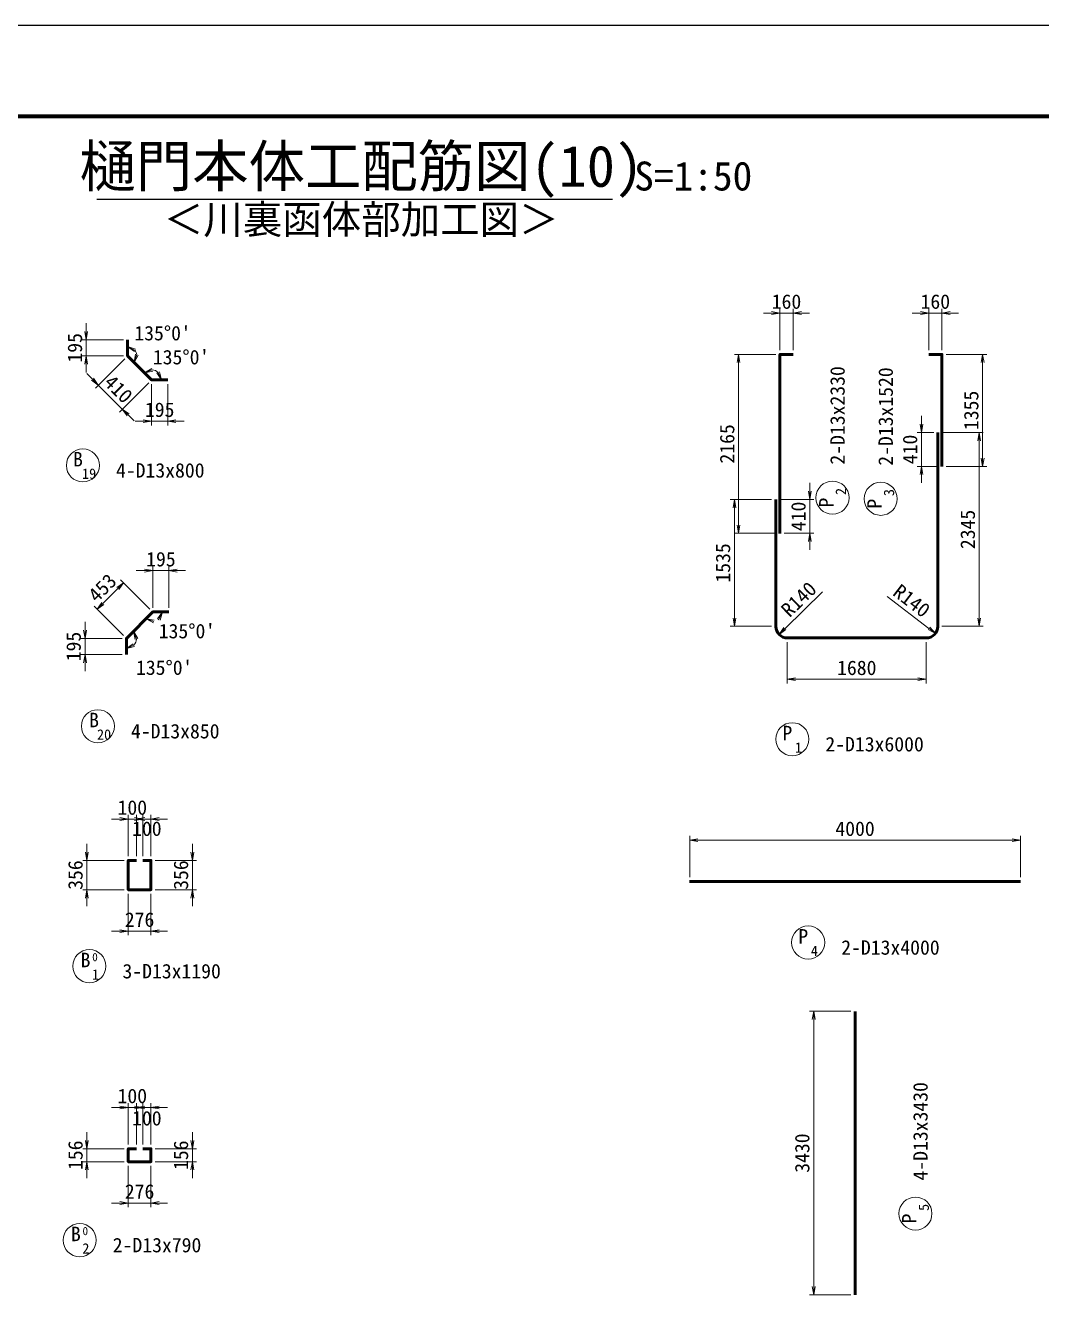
# Model space of a CAD drawing. Header units: millimetres. Extents: x 169470 to 758170, y -17820 to 11880.
# Drawn here: x 564885 to 577171, y -3590 to 11880 of the extents above; entities that cross this region are included whole.
import ezdxf
from ezdxf.enums import TextEntityAlignment as Align

# ---------------------------------------------------------------- set-up
doc = ezdxf.new("R2010")
doc.units = ezdxf.units.MM
doc.header["$LTSCALE"] = 50
doc.header["$PDSIZE"] = 300
doc.layers.get('Defpoints').update_dxf_attribs({"color": 151})
for name, color, linetype, lineweight in [('D-STR-DIM', 7, 'Continuous', 13), ('D-STR-STR1', 2, 'Continuous', 50), ('D-STR-TXT', 7, 'Continuous', 13), ('D-TTL', 2, 'Continuous', 140), ('D-TTL-LINE', 7, 'Continuous', 25), ('D-TTL-TXT', 7, 'Continuous', 25)]:
    doc.layers.add(name, color=color, linetype=linetype, lineweight=lineweight)
doc.styles.add('MS ゴシック', font='MS Gothic.ttf')
doc.styles.add('YOKO_GOTHIC', font='MS Gothic.ttf')
doc.dimstyles.new('S50', dxfattribs={"dimscale": 50, "dimtxt": 3.5, "dimasz": 2, "dimexe": 1, "dimexo": 1, "dimgap": 1, "dimtad": 1, "dimdec": 0, "dimzin": 1, "dimdsep": 46, "dimtxsty": 'YOKO_GOTHIC', "dimblk": 'OPEN', "dimcen": 0, "dimclrd": 256, "dimclre": 256, "dimclrt": 256, "dimaunit": 1, "dimadec": 3, "dimazin": 0, "dimtfac": 1, "dimtdec": 0, "dimtix": 1, "dimtmove": 2, "dimatfit": 3, "dimldrblk": 'OPEN', "dimfxl": 1, "dimlwd": -1, "dimlwe": -1, "dimarcsym": 2})

# ---------------------------------------------------------------- blocks, each defined once
blk = doc.blocks.new('_Open')
at = {"color": 0, "linetype": 'ByBlock', "lineweight": -2}
for p, q in [((-1, 0.17), (0, 0)), ((-1, -0.17), (0, 0)), ((0, 0), (-1, 0))]:
    blk.add_line(p, q, dxfattribs=at)
blk = doc.blocks.new('*D4698')
at = {"layer": 'D-STR-DIM', "ltscale": 1500, "transparency": 16777216}
for p, q in [((565619, 8179), (565619, 8279)), ((566069, 8079), (565569, 8079)), ((565619, 7884), (565619, 8079)), ((566069, 7884), (565569, 7884)), ((565619, 7784), (565619, 7684))]:
    blk.add_line(p, q, dxfattribs=at)
at = {"layer": 'Defpoints', "color": 0, "ltscale": 1500, "transparency": 16777216}
for p in [(565619, 8079), (566119, 8079), (566119, 7884)]:
    blk.add_point(p, dxfattribs=at)
at = {"layer": 'D-STR-DIM', "ltscale": 1500, "transparency": 16777216, "xscale": 100, "yscale": 100, "zscale": 100}
for p, rotation in [((565619, 8079), 270), ((565619, 7884), 90)]:
    blk.add_blockref('_Open', p, dxfattribs=dict(at, rotation=rotation))
at = {"layer": 'D-STR-DIM', "ltscale": 1500, "transparency": 16777216, "insert": (565482, 7982), "char_height": 175, "attachment_point": 5, "rotation": 90, "style": 'YOKO_GOTHIC'}
blk.add_mtext('195', dxfattribs=at)
blk = doc.blocks.new('*D4699')
at = {"layer": 'D-STR-DIM', "ltscale": 1500, "transparency": 16777216}
for p, q in [((566409, 7544), (566409, 7044)), ((566604, 7544), (566604, 7044)), ((566309, 7094), (566209, 7094)), ((566409, 7094), (566604, 7094)), ((566704, 7094), (566804, 7094))]:
    blk.add_line(p, q, dxfattribs=at)
at = {"layer": 'Defpoints', "color": 0, "ltscale": 1500, "transparency": 16777216}
for p in [(566409, 7594), (566604, 7594), (566604, 7094)]:
    blk.add_point(p, dxfattribs=at)
at = {"layer": 'D-STR-DIM', "ltscale": 1500, "transparency": 16777216, "xscale": 100, "yscale": 100, "zscale": 100}
blk.add_blockref('_Open', (566409, 7094), dxfattribs=at)
at = {"layer": 'D-STR-DIM', "ltscale": 1500, "transparency": 16777216, "xscale": 100, "yscale": 100, "zscale": 100, "rotation": 180}
blk.add_blockref('_Open', (566604, 7094), dxfattribs=at)
at = {"layer": 'D-STR-DIM', "ltscale": 1500, "transparency": 16777216, "insert": (566507, 7232), "char_height": 175, "attachment_point": 5, "style": 'YOKO_GOTHIC'}
blk.add_mtext('195', dxfattribs=at)
blk = doc.blocks.new('*D4700')
at = {"layer": 'D-STR-DIM', "ltscale": 1500, "transparency": 16777216}
for p, q in [((566084, 7849), (565730, 7495)), ((565695, 7601), (565624, 7672)), ((565765, 7531), (566055, 7241)), ((566374, 7559), (566020, 7205)), ((566126, 7170), (566197, 7099))]:
    blk.add_line(p, q, dxfattribs=at)
at = {"layer": 'Defpoints', "color": 0, "ltscale": 1500, "transparency": 16777216}
for p in [(566119, 7884), (566409, 7594), (566055, 7241)]:
    blk.add_point(p, dxfattribs=at)
at = {"layer": 'D-STR-DIM', "ltscale": 1500, "transparency": 16777216, "xscale": 100, "yscale": 100, "zscale": 100}
for p, rotation in [((565765, 7531), 315), ((566055, 7241), 135)]:
    blk.add_blockref('_Open', p, dxfattribs=dict(at, rotation=rotation))
at = {"layer": 'D-STR-DIM', "ltscale": 1500, "transparency": 16777216, "insert": (566008, 7483), "char_height": 175, "attachment_point": 5, "rotation": 315, "style": 'YOKO_GOTHIC'}
blk.add_mtext('410', dxfattribs=at)
blk = doc.blocks.new('*D4701')
at = {"layer": 'D-STR-DIM', "ltscale": 1500, "transparency": 16777216}
blk.add_arc((566119, 7884), 112, 7.8539, 37.1461, dxfattribs=at)
at = {"layer": 'Defpoints', "color": 0, "ltscale": 1500, "transparency": 16777216}
for p in [(566119, 8079), (566119, 7884), (566119, 7884), (566231, 7884), (566409, 7594)]:
    blk.add_point(p, dxfattribs=at)
at = {"layer": 'D-STR-DIM', "ltscale": 1500, "transparency": 16777216, "xscale": 100, "yscale": 100, "zscale": 100}
for p, rotation in [((566119, 7996), 153.5730262721582), ((566198, 7805), 251.4269737278401)]:
    blk.add_blockref('_Open', p, dxfattribs=dict(at, rotation=rotation))
at = {"layer": 'D-STR-DIM', "ltscale": 1500, "transparency": 16777216, "insert": (566542, 8158), "char_height": 175, "attachment_point": 5, "style": 'YOKO_GOTHIC'}
blk.add_mtext("135°0'", dxfattribs=at)
blk = doc.blocks.new('*D4702')
at = {"layer": 'D-STR-DIM', "ltscale": 1500, "transparency": 16777216}
blk.add_arc((566409, 7594), 122, 48.39, 86.61, dxfattribs=at)
at = {"layer": 'Defpoints', "color": 0, "ltscale": 1500, "transparency": 16777216}
for p in [(566119, 7884), (566409, 7716), (566409, 7594), (566409, 7594), (566604, 7594)]:
    blk.add_point(p, dxfattribs=at)
at = {"layer": 'D-STR-DIM', "ltscale": 1500, "transparency": 16777216, "xscale": 100, "yscale": 100, "zscale": 100}
for p, rotation in [((566323, 7680), 200.8050111848534), ((566531, 7594), 294.1949888151512)]:
    blk.add_blockref('_Open', p, dxfattribs=dict(at, rotation=rotation))
at = {"layer": 'D-STR-DIM', "ltscale": 1500, "transparency": 16777216, "insert": (566766, 7868), "char_height": 175, "attachment_point": 5, "style": 'YOKO_GOTHIC'}
blk.add_mtext("135°0'", dxfattribs=at)
blk = doc.blocks.new('*D4703')
at = {"layer": 'D-STR-DIM', "ltscale": 1500, "transparency": 16777216}
for p, q in [((566324, 5287), (566224, 5287)), ((566424, 4837), (566424, 5337)), ((566619, 5287), (566424, 5287)), ((566619, 4837), (566619, 5337)), ((566719, 5287), (566819, 5287))]:
    blk.add_line(p, q, dxfattribs=at)
at = {"layer": 'Defpoints', "color": 0, "ltscale": 1500, "transparency": 16777216}
for p in [(566424, 5287), (566424, 4787), (566619, 4787)]:
    blk.add_point(p, dxfattribs=at)
at = {"layer": 'D-STR-DIM', "ltscale": 1500, "transparency": 16777216, "xscale": 100, "yscale": 100, "zscale": 100}
blk.add_blockref('_Open', (566424, 5287), dxfattribs=at)
at = {"layer": 'D-STR-DIM', "ltscale": 1500, "transparency": 16777216, "xscale": 100, "yscale": 100, "zscale": 100, "rotation": 180}
blk.add_blockref('_Open', (566619, 5287), dxfattribs=at)
at = {"layer": 'D-STR-DIM', "ltscale": 1500, "transparency": 16777216, "insert": (566522, 5424), "char_height": 175, "attachment_point": 5, "style": 'YOKO_GOTHIC'}
blk.add_mtext('195', dxfattribs=at)
blk = doc.blocks.new('*D4704')
at = {"layer": 'D-STR-DIM', "ltscale": 1500, "transparency": 16777216}
for p, q in [((565604, 4567), (565604, 4667)), ((566054, 4467), (565554, 4467)), ((565604, 4467), (565604, 4272)), ((566054, 4272), (565554, 4272)), ((565604, 4172), (565604, 4072))]:
    blk.add_line(p, q, dxfattribs=at)
at = {"layer": 'Defpoints', "color": 0, "ltscale": 1500, "transparency": 16777216}
for p in [(566104, 4467), (565604, 4272), (566104, 4272)]:
    blk.add_point(p, dxfattribs=at)
at = {"layer": 'D-STR-DIM', "ltscale": 1500, "transparency": 16777216, "xscale": 100, "yscale": 100, "zscale": 100}
for p, rotation in [((565604, 4467), 270), ((565604, 4272), 90)]:
    blk.add_blockref('_Open', p, dxfattribs=dict(at, rotation=rotation))
at = {"layer": 'D-STR-DIM', "ltscale": 1500, "transparency": 16777216, "insert": (565467, 4369), "char_height": 175, "attachment_point": 5, "rotation": 90, "style": 'YOKO_GOTHIC'}
blk.add_mtext('195', dxfattribs=at)
blk = doc.blocks.new('*D4705')
at = {"layer": 'D-STR-DIM', "ltscale": 1500, "transparency": 16777216}
for p, q in [((566389, 4822), (566035, 5176)), ((565821, 4891), (566000, 5070)), ((566069, 4502), (565715, 4856))]:
    blk.add_line(p, q, dxfattribs=at)
at = {"layer": 'Defpoints', "color": 0, "ltscale": 1500, "transparency": 16777216}
for p in [(566070, 5140), (566424, 4787), (566104, 4467)]:
    blk.add_point(p, dxfattribs=at)
at = {"layer": 'D-STR-DIM', "ltscale": 1500, "transparency": 16777216, "xscale": 100, "yscale": 100, "zscale": 100}
for p, rotation in [((566070, 5140), 45), ((565750, 4820), 225)]:
    blk.add_blockref('_Open', p, dxfattribs=dict(at, rotation=rotation))
at = {"layer": 'D-STR-DIM', "ltscale": 1500, "transparency": 16777216, "insert": (565813, 5078), "char_height": 175, "attachment_point": 5, "rotation": 45, "style": 'YOKO_GOTHIC'}
blk.add_mtext('453', dxfattribs=at)
blk = doc.blocks.new('*D4706')
at = {"layer": 'D-STR-DIM', "ltscale": 1500, "transparency": 16777216}
blk.add_arc((566104, 4467), 122, 318.4243, 356.5757, dxfattribs=at)
at = {"layer": 'Defpoints', "color": 0, "ltscale": 1500, "transparency": 16777216}
for p in [(566424, 4787), (566104, 4467), (566104, 4467), (566226, 4467), (566104, 4272)]:
    blk.add_point(p, dxfattribs=at)
at = {"layer": 'D-STR-DIM', "ltscale": 1500, "transparency": 16777216, "xscale": 100, "yscale": 100, "zscale": 100}
for p, rotation in [((566190, 4553), 110.7878536922305), ((566104, 4345), 204.2121463077666)]:
    blk.add_blockref('_Open', p, dxfattribs=dict(at, rotation=rotation))
at = {"layer": 'D-STR-DIM', "ltscale": 1500, "transparency": 16777216, "insert": (566562, 4112), "char_height": 175, "attachment_point": 5, "style": 'YOKO_GOTHIC'}
blk.add_mtext("135°0'", dxfattribs=at)
blk = doc.blocks.new('*D4707')
at = {"layer": 'D-STR-DIM', "ltscale": 1500, "transparency": 16777216}
for start, end in [(275.8559, 276.4424), (304.8168, 309.1441)]:
    blk.add_arc((566424, 4787), 116, start, end, dxfattribs=at)
at = {"layer": 'Defpoints', "color": 0, "ltscale": 1500, "transparency": 16777216}
for p in [(566424, 4787), (566424, 4787), (566424, 4670), (566619, 4787), (566104, 4467)]:
    blk.add_point(p, dxfattribs=at)
at = {"layer": 'D-STR-DIM', "ltscale": 1500, "transparency": 16777216, "xscale": 100, "yscale": 100, "zscale": 100}
for p, rotation in [((566342, 4704), 160.4279482686116), ((566540, 4787), 64.57205173139486)]:
    blk.add_blockref('_Open', p, dxfattribs=dict(at, rotation=rotation))
at = {"layer": 'D-STR-DIM', "ltscale": 1500, "transparency": 16777216, "insert": (566837, 4554), "char_height": 175, "attachment_point": 5, "style": 'YOKO_GOTHIC'}
blk.add_mtext("135°0'", dxfattribs=at)
blk = doc.blocks.new('*D4708')
at = {"layer": 'D-STR-DIM', "ltscale": 1500, "transparency": 16777216}
for p, q in [((566902, 1882), (566902, 1982)), ((566452, 1782), (566952, 1782)), ((566902, 1782), (566902, 1426)), ((566452, 1426), (566952, 1426)), ((566902, 1326), (566902, 1226))]:
    blk.add_line(p, q, dxfattribs=at)
at = {"layer": 'Defpoints', "color": 0, "ltscale": 1500, "transparency": 16777216}
for p in [(566402, 1782), (566402, 1426), (566902, 1426)]:
    blk.add_point(p, dxfattribs=at)
at = {"layer": 'D-STR-DIM', "ltscale": 1500, "transparency": 16777216, "xscale": 100, "yscale": 100, "zscale": 100}
for p, rotation in [((566902, 1782), 270), ((566902, 1426), 90)]:
    blk.add_blockref('_Open', p, dxfattribs=dict(at, rotation=rotation))
at = {"layer": 'D-STR-DIM', "ltscale": 1500, "transparency": 16777216, "insert": (566765, 1604), "char_height": 175, "attachment_point": 5, "rotation": 90, "style": 'YOKO_GOTHIC'}
blk.add_mtext('356', dxfattribs=at)
blk = doc.blocks.new('*D4709')
at = {"layer": 'D-STR-DIM', "ltscale": 1500, "transparency": 16777216}
for p, q in [((566126, 1376), (566126, 876)), ((566402, 1376), (566402, 876)), ((566026, 926), (565926, 926)), ((566126, 926), (566402, 926)), ((566502, 926), (566602, 926))]:
    blk.add_line(p, q, dxfattribs=at)
at = {"layer": 'Defpoints', "color": 0, "ltscale": 1500, "transparency": 16777216}
for p in [(566126, 1426), (566402, 1426), (566402, 926)]:
    blk.add_point(p, dxfattribs=at)
at = {"layer": 'D-STR-DIM', "ltscale": 1500, "transparency": 16777216, "xscale": 100, "yscale": 100, "zscale": 100}
blk.add_blockref('_Open', (566126, 926), dxfattribs=at)
at = {"layer": 'D-STR-DIM', "ltscale": 1500, "transparency": 16777216, "xscale": 100, "yscale": 100, "zscale": 100, "rotation": 180}
blk.add_blockref('_Open', (566402, 926), dxfattribs=at)
at = {"layer": 'D-STR-DIM', "ltscale": 1500, "transparency": 16777216, "insert": (566264, 1064), "char_height": 175, "attachment_point": 5, "style": 'YOKO_GOTHIC'}
blk.add_mtext('276', dxfattribs=at)
blk = doc.blocks.new('*D4710')
at = {"layer": 'D-STR-DIM', "ltscale": 1500, "transparency": 16777216}
for p, q in [((565626, 1882), (565626, 1982)), ((566076, 1782), (565576, 1782)), ((565626, 1426), (565626, 1782)), ((566076, 1426), (565576, 1426)), ((565626, 1326), (565626, 1226))]:
    blk.add_line(p, q, dxfattribs=at)
at = {"layer": 'Defpoints', "color": 0, "ltscale": 1500, "transparency": 16777216}
for p in [(565626, 1782), (566126, 1782), (566126, 1426)]:
    blk.add_point(p, dxfattribs=at)
at = {"layer": 'D-STR-DIM', "ltscale": 1500, "transparency": 16777216, "xscale": 100, "yscale": 100, "zscale": 100}
for p, rotation in [((565626, 1782), 270), ((565626, 1426), 90)]:
    blk.add_blockref('_Open', p, dxfattribs=dict(at, rotation=rotation))
at = {"layer": 'D-STR-DIM', "ltscale": 1500, "transparency": 16777216, "insert": (565489, 1604), "char_height": 175, "attachment_point": 5, "rotation": 90, "style": 'YOKO_GOTHIC'}
blk.add_mtext('356', dxfattribs=at)
blk = doc.blocks.new('*D4711')
at = {"layer": 'D-STR-DIM', "ltscale": 1500, "transparency": 16777216}
for p, q in [((566126, 1832), (566126, 2332)), ((566226, 1832), (566226, 2332)), ((566026, 2282), (565926, 2282)), ((566226, 2282), (566126, 2282)), ((566326, 2282), (566426, 2282))]:
    blk.add_line(p, q, dxfattribs=at)
at = {"layer": 'Defpoints', "color": 0, "ltscale": 1500, "transparency": 16777216}
for p in [(566126, 2282), (566126, 1782), (566226, 1782)]:
    blk.add_point(p, dxfattribs=at)
at = {"layer": 'D-STR-DIM', "ltscale": 1500, "transparency": 16777216, "xscale": 100, "yscale": 100, "zscale": 100}
blk.add_blockref('_Open', (566126, 2282), dxfattribs=at)
at = {"layer": 'D-STR-DIM', "ltscale": 1500, "transparency": 16777216, "xscale": 100, "yscale": 100, "zscale": 100, "rotation": 180}
blk.add_blockref('_Open', (566226, 2282), dxfattribs=at)
at = {"layer": 'D-STR-DIM', "ltscale": 1500, "transparency": 16777216, "insert": (566176, 2420), "char_height": 175, "attachment_point": 5, "style": 'YOKO_GOTHIC'}
blk.add_mtext('100', dxfattribs=at)
blk = doc.blocks.new('*D4712')
at = {"layer": 'D-STR-DIM', "ltscale": 1500, "transparency": 16777216}
for p, q in [((566302, 1832), (566302, 2332)), ((566402, 1832), (566402, 2332)), ((566202, 2282), (566102, 2282)), ((566302, 2282), (566402, 2282)), ((566502, 2282), (566602, 2282))]:
    blk.add_line(p, q, dxfattribs=at)
at = {"layer": 'Defpoints', "color": 0, "ltscale": 1500, "transparency": 16777216}
for p in [(566402, 2282), (566302, 1782), (566402, 1782)]:
    blk.add_point(p, dxfattribs=at)
at = {"layer": 'D-STR-DIM', "ltscale": 1500, "transparency": 16777216, "xscale": 100, "yscale": 100, "zscale": 100}
blk.add_blockref('_Open', (566302, 2282), dxfattribs=at)
at = {"layer": 'D-STR-DIM', "ltscale": 1500, "transparency": 16777216, "xscale": 100, "yscale": 100, "zscale": 100, "rotation": 180}
blk.add_blockref('_Open', (566402, 2282), dxfattribs=at)
at = {"layer": 'D-STR-DIM', "ltscale": 1500, "transparency": 16777216, "insert": (566352, 2164), "char_height": 175, "attachment_point": 5, "style": 'YOKO_GOTHIC'}
blk.add_mtext('100', dxfattribs=at)
blk = doc.blocks.new('*D4713')
at = {"layer": 'D-STR-DIM', "ltscale": 1500, "transparency": 16777216}
for p, q in [((566902, -1607), (566902, -1507)), ((566452, -1707), (566952, -1707)), ((566902, -1707), (566902, -1863)), ((566452, -1863), (566952, -1863)), ((566902, -1963), (566902, -2063))]:
    blk.add_line(p, q, dxfattribs=at)
at = {"layer": 'Defpoints', "color": 0, "ltscale": 1500, "transparency": 16777216}
for p in [(566402, -1707), (566402, -1863), (566902, -1863)]:
    blk.add_point(p, dxfattribs=at)
at = {"layer": 'D-STR-DIM', "ltscale": 1500, "transparency": 16777216, "xscale": 100, "yscale": 100, "zscale": 100}
for p, rotation in [((566902, -1707), 270), ((566902, -1863), 90)]:
    blk.add_blockref('_Open', p, dxfattribs=dict(at, rotation=rotation))
at = {"layer": 'D-STR-DIM', "ltscale": 1500, "transparency": 16777216, "insert": (566765, -1785), "char_height": 175, "attachment_point": 5, "rotation": 90, "style": 'YOKO_GOTHIC'}
blk.add_mtext('156', dxfattribs=at)
blk = doc.blocks.new('*D4714')
at = {"layer": 'D-STR-DIM', "ltscale": 1500, "transparency": 16777216}
for p, q in [((566126, -1913), (566126, -2413)), ((566402, -1913), (566402, -2413)), ((566026, -2363), (565926, -2363)), ((566126, -2363), (566402, -2363)), ((566502, -2363), (566602, -2363))]:
    blk.add_line(p, q, dxfattribs=at)
at = {"layer": 'Defpoints', "color": 0, "ltscale": 1500, "transparency": 16777216}
for p in [(566126, -1863), (566402, -1863), (566402, -2363)]:
    blk.add_point(p, dxfattribs=at)
at = {"layer": 'D-STR-DIM', "ltscale": 1500, "transparency": 16777216, "xscale": 100, "yscale": 100, "zscale": 100}
blk.add_blockref('_Open', (566126, -2363), dxfattribs=at)
at = {"layer": 'D-STR-DIM', "ltscale": 1500, "transparency": 16777216, "xscale": 100, "yscale": 100, "zscale": 100, "rotation": 180}
blk.add_blockref('_Open', (566402, -2363), dxfattribs=at)
at = {"layer": 'D-STR-DIM', "ltscale": 1500, "transparency": 16777216, "insert": (566264, -2225), "char_height": 175, "attachment_point": 5, "style": 'YOKO_GOTHIC'}
blk.add_mtext('276', dxfattribs=at)
blk = doc.blocks.new('*D4715')
at = {"layer": 'D-STR-DIM', "ltscale": 1500, "transparency": 16777216}
for p, q in [((565626, -1607), (565626, -1507)), ((566076, -1707), (565576, -1707)), ((565626, -1707), (565626, -1863)), ((566076, -1863), (565576, -1863)), ((565626, -1963), (565626, -2063))]:
    blk.add_line(p, q, dxfattribs=at)
at = {"layer": 'Defpoints', "color": 0, "ltscale": 1500, "transparency": 16777216}
for p in [(566126, -1707), (565626, -1863), (566126, -1863)]:
    blk.add_point(p, dxfattribs=at)
at = {"layer": 'D-STR-DIM', "ltscale": 1500, "transparency": 16777216, "xscale": 100, "yscale": 100, "zscale": 100}
for p, rotation in [((565626, -1707), 270), ((565626, -1863), 90)]:
    blk.add_blockref('_Open', p, dxfattribs=dict(at, rotation=rotation))
at = {"layer": 'D-STR-DIM', "ltscale": 1500, "transparency": 16777216, "insert": (565489, -1785), "char_height": 175, "attachment_point": 5, "rotation": 90, "style": 'YOKO_GOTHIC'}
blk.add_mtext('156', dxfattribs=at)
blk = doc.blocks.new('*D4716')
at = {"layer": 'D-STR-DIM', "ltscale": 1500, "transparency": 16777216}
for p, q in [((566026, -1207), (565926, -1207)), ((566126, -1657), (566126, -1157)), ((566226, -1207), (566126, -1207)), ((566226, -1657), (566226, -1157)), ((566326, -1207), (566426, -1207))]:
    blk.add_line(p, q, dxfattribs=at)
at = {"layer": 'Defpoints', "color": 0, "ltscale": 1500, "transparency": 16777216}
for p in [(566126, -1207), (566126, -1707), (566226, -1707)]:
    blk.add_point(p, dxfattribs=at)
at = {"layer": 'D-STR-DIM', "ltscale": 1500, "transparency": 16777216, "xscale": 100, "yscale": 100, "zscale": 100}
blk.add_blockref('_Open', (566126, -1207), dxfattribs=at)
at = {"layer": 'D-STR-DIM', "ltscale": 1500, "transparency": 16777216, "xscale": 100, "yscale": 100, "zscale": 100, "rotation": 180}
blk.add_blockref('_Open', (566226, -1207), dxfattribs=at)
at = {"layer": 'D-STR-DIM', "ltscale": 1500, "transparency": 16777216, "insert": (566176, -1069), "char_height": 175, "attachment_point": 5, "style": 'YOKO_GOTHIC'}
blk.add_mtext('100', dxfattribs=at)
blk = doc.blocks.new('*D4717')
at = {"layer": 'D-STR-DIM', "ltscale": 1500, "transparency": 16777216}
for p, q in [((566202, -1207), (566102, -1207)), ((566302, -1657), (566302, -1157)), ((566402, -1207), (566302, -1207)), ((566402, -1657), (566402, -1157)), ((566502, -1207), (566602, -1207))]:
    blk.add_line(p, q, dxfattribs=at)
at = {"layer": 'Defpoints', "color": 0, "ltscale": 1500, "transparency": 16777216}
for p in [(566302, -1207), (566302, -1707), (566402, -1707)]:
    blk.add_point(p, dxfattribs=at)
at = {"layer": 'D-STR-DIM', "ltscale": 1500, "transparency": 16777216, "xscale": 100, "yscale": 100, "zscale": 100}
blk.add_blockref('_Open', (566302, -1207), dxfattribs=at)
at = {"layer": 'D-STR-DIM', "ltscale": 1500, "transparency": 16777216, "xscale": 100, "yscale": 100, "zscale": 100, "rotation": 180}
blk.add_blockref('_Open', (566402, -1207), dxfattribs=at)
at = {"layer": 'D-STR-DIM', "ltscale": 1500, "transparency": 16777216, "insert": (566352, -1339), "char_height": 175, "attachment_point": 5, "style": 'YOKO_GOTHIC'}
blk.add_mtext('100', dxfattribs=at)
blk = doc.blocks.new('*D4680')
at = {"layer": 'D-STR-DIM', "ltscale": 1500, "transparency": 16777216}
for p, q in [((575968, 6958), (576468, 6958)), ((576418, 4713), (576418, 6858)), ((575968, 4613), (576468, 4613))]:
    blk.add_line(p, q, dxfattribs=at)
at = {"layer": 'Defpoints', "color": 0, "ltscale": 1500, "transparency": 16777216}
for p in [(575918, 6958), (576418, 6958), (575918, 4613)]:
    blk.add_point(p, dxfattribs=at)
at = {"layer": 'D-STR-DIM', "ltscale": 1500, "transparency": 16777216, "xscale": 100, "yscale": 100, "zscale": 100}
for p, rotation in [((576418, 6958), 90), ((576418, 4613), 270)]:
    blk.add_blockref('_Open', p, dxfattribs=dict(at, rotation=rotation))
at = {"layer": 'D-STR-DIM', "ltscale": 1500, "transparency": 16777216, "insert": (576281, 5785), "char_height": 175, "attachment_point": 5, "rotation": 90, "style": 'YOKO_GOTHIC'}
blk.add_mtext('2345', dxfattribs=at)
blk = doc.blocks.new('*D4681')
at = {"layer": 'D-STR-DIM', "ltscale": 1500, "transparency": 16777216}
for p, q in [((573908, 6148), (573408, 6148)), ((573458, 4713), (573458, 6048)), ((573908, 4613), (573408, 4613))]:
    blk.add_line(p, q, dxfattribs=at)
at = {"layer": 'Defpoints', "color": 0, "ltscale": 1500, "transparency": 16777216}
for p in [(573458, 6148), (573958, 6148), (573958, 4613)]:
    blk.add_point(p, dxfattribs=at)
at = {"layer": 'D-STR-DIM', "ltscale": 1500, "transparency": 16777216, "xscale": 100, "yscale": 100, "zscale": 100}
for p, rotation in [((573458, 6148), 90), ((573458, 4613), 270)]:
    blk.add_blockref('_Open', p, dxfattribs=dict(at, rotation=rotation))
at = {"layer": 'D-STR-DIM', "ltscale": 1500, "transparency": 16777216, "insert": (573321, 5380), "char_height": 175, "attachment_point": 5, "rotation": 90, "style": 'YOKO_GOTHIC'}
blk.add_mtext('1535', dxfattribs=at)
blk = doc.blocks.new('*D4682')
at = {"layer": 'D-STR-DIM', "ltscale": 1500, "transparency": 16777216}
for p, q in [((574098, 4423), (574098, 3923)), ((575778, 4423), (575778, 3923)), ((574198, 3973), (575678, 3973))]:
    blk.add_line(p, q, dxfattribs=at)
at = {"layer": 'Defpoints', "color": 0, "ltscale": 1500, "transparency": 16777216}
for p in [(574098, 4473), (575778, 4473), (575778, 3973)]:
    blk.add_point(p, dxfattribs=at)
at = {"layer": 'D-STR-DIM', "ltscale": 1500, "transparency": 16777216, "xscale": 100, "yscale": 100, "zscale": 100, "rotation": 180}
blk.add_blockref('_Open', (574098, 3973), dxfattribs=at)
at = {"layer": 'D-STR-DIM', "ltscale": 1500, "transparency": 16777216, "xscale": 100, "yscale": 100, "zscale": 100}
blk.add_blockref('_Open', (575778, 3973), dxfattribs=at)
at = {"layer": 'D-STR-DIM', "ltscale": 1500, "transparency": 16777216, "insert": (574938, 4110), "char_height": 175, "attachment_point": 5, "style": 'YOKO_GOTHIC'}
blk.add_mtext('1680', dxfattribs=at)
blk = doc.blocks.new('*D4266')
at = {"layer": 'D-STR-DIM', "transparency": 16777216}
blk.add_line((574524, 5029), (574070, 4585), dxfattribs=at)
at = {"layer": 'Defpoints', "color": 0, "transparency": 16777216}
for p in [(574199, 4711), (574098, 4613)]:
    blk.add_point(p, dxfattribs=at)
at = {"layer": 'D-STR-DIM', "transparency": 16777216, "xscale": 100, "yscale": 100, "zscale": 100, "rotation": 224.3376750278846}
blk.add_blockref('_Open', (573998, 4515), dxfattribs=at)
at = {"layer": 'D-STR-DIM', "transparency": 16777216, "insert": (574237, 4940), "char_height": 175, "attachment_point": 5, "rotation": 44.3377, "style": 'YOKO_GOTHIC'}
blk.add_mtext('R140', dxfattribs=at)
blk = doc.blocks.new('*D4267')
at = {"layer": 'D-STR-DIM', "transparency": 16777216}
blk.add_line((575306, 4975), (575810, 4588), dxfattribs=at)
at = {"layer": 'Defpoints', "color": 0, "transparency": 16777216}
for p in [(575667, 4698), (575778, 4613)]:
    blk.add_point(p, dxfattribs=at)
at = {"layer": 'D-STR-DIM', "transparency": 16777216, "xscale": 100, "yscale": 100, "zscale": 100, "rotation": 322.5324428804217}
blk.add_blockref('_Open', (575890, 4528), dxfattribs=at)
at = {"layer": 'D-STR-DIM', "transparency": 16777216, "insert": (575602, 4921), "char_height": 175, "attachment_point": 5, "rotation": 322.5324, "style": 'YOKO_GOTHIC'}
blk.add_mtext('R140', dxfattribs=at)
blk = doc.blocks.new('*D4610')
at = {"layer": 'D-STR-DIM', "ltscale": 1500, "transparency": 16777216}
for p, q in [((572917, 1577), (572917, 2077)), ((573017, 2027), (576817, 2027)), ((576917, 1577), (576917, 2077))]:
    blk.add_line(p, q, dxfattribs=at)
at = {"layer": 'Defpoints', "color": 0, "ltscale": 1500, "transparency": 16777216}
for p in [(576917, 2027), (572917, 1527), (576917, 1527)]:
    blk.add_point(p, dxfattribs=at)
at = {"layer": 'D-STR-DIM', "ltscale": 1500, "transparency": 16777216, "xscale": 100, "yscale": 100, "zscale": 100, "rotation": 180}
blk.add_blockref('_Open', (572917, 2027), dxfattribs=at)
at = {"layer": 'D-STR-DIM', "ltscale": 1500, "transparency": 16777216, "xscale": 100, "yscale": 100, "zscale": 100}
blk.add_blockref('_Open', (576917, 2027), dxfattribs=at)
at = {"layer": 'D-STR-DIM', "ltscale": 1500, "transparency": 16777216, "insert": (574917, 2164), "char_height": 175, "attachment_point": 5, "style": 'YOKO_GOTHIC'}
blk.add_mtext('4000', dxfattribs=at)
blk = doc.blocks.new('*D4611')
at = {"layer": 'D-STR-DIM', "ltscale": 1500, "transparency": 16777216}
for p, q in [((574867, -44), (574367, -44)), ((574417, -144), (574417, -3374)), ((574867, -3474), (574367, -3474))]:
    blk.add_line(p, q, dxfattribs=at)
at = {"layer": 'Defpoints', "color": 0, "ltscale": 1500, "transparency": 16777216}
for p in [(574917, -44), (574417, -3474), (574917, -3474)]:
    blk.add_point(p, dxfattribs=at)
at = {"layer": 'D-STR-DIM', "ltscale": 1500, "transparency": 16777216, "xscale": 100, "yscale": 100, "zscale": 100}
for p, rotation in [((574417, -44), 90), ((574417, -3474), 270)]:
    blk.add_blockref('_Open', p, dxfattribs=dict(at, rotation=rotation))
at = {"layer": 'D-STR-DIM', "ltscale": 1500, "transparency": 16777216, "insert": (574279, -1759), "char_height": 175, "attachment_point": 5, "rotation": 90, "style": 'YOKO_GOTHIC'}
blk.add_mtext('3430', dxfattribs=at)
blk = doc.blocks.new('*D4619')
at = {"layer": 'D-STR-DIM', "ltscale": 1500, "transparency": 16777216}
for p, q in [((573958, 7903), (573458, 7903)), ((573508, 7803), (573508, 5838)), ((573958, 5738), (573458, 5738))]:
    blk.add_line(p, q, dxfattribs=at)
at = {"layer": 'Defpoints', "color": 0, "ltscale": 1500, "transparency": 16777216}
for p in [(574008, 7903), (573508, 5738), (574008, 5738)]:
    blk.add_point(p, dxfattribs=at)
at = {"layer": 'D-STR-DIM', "ltscale": 1500, "transparency": 16777216, "xscale": 100, "yscale": 100, "zscale": 100}
for p, rotation in [((573508, 7903), 90), ((573508, 5738), 270)]:
    blk.add_blockref('_Open', p, dxfattribs=dict(at, rotation=rotation))
at = {"layer": 'D-STR-DIM', "ltscale": 1500, "transparency": 16777216, "insert": (573371, 6820), "char_height": 175, "attachment_point": 5, "rotation": 90, "style": 'YOKO_GOTHIC'}
blk.add_mtext('2165', dxfattribs=at)
blk = doc.blocks.new('*D4620')
at = {"layer": 'D-STR-DIM', "ltscale": 1500, "transparency": 16777216}
for p, q in [((576018, 7903), (576510, 7903)), ((576460, 6648), (576460, 7803)), ((576018, 6548), (576510, 6548))]:
    blk.add_line(p, q, dxfattribs=at)
at = {"layer": 'Defpoints', "color": 0, "ltscale": 1500, "transparency": 16777216}
for p in [(575968, 7903), (576460, 7903), (575968, 6548)]:
    blk.add_point(p, dxfattribs=at)
at = {"layer": 'D-STR-DIM', "ltscale": 1500, "transparency": 16777216, "xscale": 100, "yscale": 100, "zscale": 100}
for p, rotation in [((576460, 7903), 90), ((576460, 6548), 270)]:
    blk.add_blockref('_Open', p, dxfattribs=dict(at, rotation=rotation))
at = {"layer": 'D-STR-DIM', "ltscale": 1500, "transparency": 16777216, "insert": (576323, 7225), "char_height": 175, "attachment_point": 5, "rotation": 90, "style": 'YOKO_GOTHIC'}
blk.add_mtext('1355', dxfattribs=at)
blk = doc.blocks.new('*D4621')
at = {"layer": 'D-STR-DIM', "ltscale": 1500, "transparency": 16777216}
for p, q in [((573908, 8403), (573808, 8403)), ((574008, 7953), (574008, 8453)), ((574168, 8403), (574008, 8403)), ((574168, 7953), (574168, 8453)), ((574268, 8403), (574368, 8403))]:
    blk.add_line(p, q, dxfattribs=at)
at = {"layer": 'Defpoints', "color": 0, "ltscale": 1500, "transparency": 16777216}
for p in [(574008, 8403), (574008, 7903), (574168, 7903)]:
    blk.add_point(p, dxfattribs=at)
at = {"layer": 'D-STR-DIM', "ltscale": 1500, "transparency": 16777216, "xscale": 100, "yscale": 100, "zscale": 100}
blk.add_blockref('_Open', (574008, 8403), dxfattribs=at)
at = {"layer": 'D-STR-DIM', "ltscale": 1500, "transparency": 16777216, "xscale": 100, "yscale": 100, "zscale": 100, "rotation": 180}
blk.add_blockref('_Open', (574168, 8403), dxfattribs=at)
at = {"layer": 'D-STR-DIM', "ltscale": 1500, "transparency": 16777216, "insert": (574088, 8540), "char_height": 175, "attachment_point": 5, "style": 'YOKO_GOTHIC'}
blk.add_mtext('160', dxfattribs=at)
blk = doc.blocks.new('*D4622')
at = {"layer": 'D-STR-DIM', "ltscale": 1500, "transparency": 16777216}
for p, q in [((575708, 8403), (575608, 8403)), ((575808, 7953), (575808, 8453)), ((575808, 8403), (575968, 8403)), ((575968, 7953), (575968, 8453)), ((576068, 8403), (576168, 8403))]:
    blk.add_line(p, q, dxfattribs=at)
at = {"layer": 'Defpoints', "color": 0, "ltscale": 1500, "transparency": 16777216}
for p in [(575968, 8403), (575808, 7903), (575968, 7903)]:
    blk.add_point(p, dxfattribs=at)
at = {"layer": 'D-STR-DIM', "ltscale": 1500, "transparency": 16777216, "xscale": 100, "yscale": 100, "zscale": 100}
blk.add_blockref('_Open', (575808, 8403), dxfattribs=at)
at = {"layer": 'D-STR-DIM', "ltscale": 1500, "transparency": 16777216, "xscale": 100, "yscale": 100, "zscale": 100, "rotation": 180}
blk.add_blockref('_Open', (575968, 8403), dxfattribs=at)
at = {"layer": 'D-STR-DIM', "ltscale": 1500, "transparency": 16777216, "insert": (575888, 8540), "char_height": 175, "attachment_point": 5, "style": 'YOKO_GOTHIC'}
blk.add_mtext('160', dxfattribs=at)
blk = doc.blocks.new('*D4261')
at = {"layer": 'D-STR-DIM', "ltscale": 1500, "transparency": 16777216}
for p, q in [((574370, 6248), (574370, 6348)), ((574008, 6148), (574420, 6148)), ((574370, 6148), (574370, 5738)), ((574058, 5738), (574420, 5738)), ((574370, 5638), (574370, 5538))]:
    blk.add_line(p, q, dxfattribs=at)
at = {"layer": 'Defpoints', "color": 0, "ltscale": 1500, "transparency": 16777216}
for p in [(573958, 6148), (574008, 5738), (574370, 5738)]:
    blk.add_point(p, dxfattribs=at)
at = {"layer": 'D-STR-DIM', "ltscale": 1500, "transparency": 16777216, "xscale": 100, "yscale": 100, "zscale": 100}
for p, rotation in [((574370, 6148), 270), ((574370, 5738), 90)]:
    blk.add_blockref('_Open', p, dxfattribs=dict(at, rotation=rotation))
at = {"layer": 'D-STR-DIM', "ltscale": 1500, "transparency": 16777216, "insert": (574233, 5943), "char_height": 175, "attachment_point": 5, "rotation": 90, "style": 'YOKO_GOTHIC'}
blk.add_mtext('410', dxfattribs=at)
blk = doc.blocks.new('*D4262')
at = {"layer": 'D-STR-DIM', "ltscale": 1500, "transparency": 16777216}
for p, q in [((575720, 7058), (575720, 7158)), ((575868, 6958), (575670, 6958)), ((575720, 6958), (575720, 6548)), ((575918, 6548), (575670, 6548)), ((575720, 6448), (575720, 6348))]:
    blk.add_line(p, q, dxfattribs=at)
at = {"layer": 'Defpoints', "color": 0, "ltscale": 1500, "transparency": 16777216}
for p in [(575918, 6958), (575720, 6548), (575968, 6548)]:
    blk.add_point(p, dxfattribs=at)
at = {"layer": 'D-STR-DIM', "ltscale": 1500, "transparency": 16777216, "xscale": 100, "yscale": 100, "zscale": 100}
for p, rotation in [((575720, 6958), 270), ((575720, 6548), 90)]:
    blk.add_blockref('_Open', p, dxfattribs=dict(at, rotation=rotation))
at = {"layer": 'D-STR-DIM', "ltscale": 1500, "transparency": 16777216, "insert": (575583, 6753), "char_height": 175, "attachment_point": 5, "rotation": 90, "style": 'YOKO_GOTHIC'}
blk.add_mtext('410', dxfattribs=at)

msp = doc.modelspace()

# ---------------------------------------------------------------- linework, layer by layer
at = {"layer": 'D-STR-STR1'}
for p, q in [((572916.87, 1526.51), (576916.87, 1526.51)), ((574916.87, -44.37), (574916.87, -3474.37))]:
    msp.add_line(p, q, dxfattribs=at)
for points in [[(566604.02, 7594.07), (566409.02, 7594.07), (566119.02, 7884.07), (566119.02, 8079.07)], [(574168.42, 7902.76), (574008.42, 7902.76), (574008.42, 5737.76)], [(575968.42, 6547.76), (575968.42, 7902.76), (575808.42, 7902.76)], [(566619.02, 4786.79), (566424.02, 4786.79), (566104.02, 4466.79), (566104.02, 4271.79)], [(566226.02, 1782.26), (566126.02, 1782.26), (566126.02, 1426.26), (566402.02, 1426.26), (566402.02, 1782.26), (566302.02, 1782.26)], [(566226.02, -1706.79), (566126.02, -1706.79), (566126.02, -1862.79), (566402.02, -1862.79), (566402.02, -1706.79), (566302.02, -1706.79)]]:
    msp.add_lwpolyline(points, dxfattribs=at)
msp.add_lwpolyline([(573958.42, 6147.76), (573958.42, 4612.76, 0.41421356), (574098.42, 4472.76), (575778.42, 4472.76, 0.41421356), (575918.42, 4612.76), (575918.42, 6957.76)], format="xyb", dxfattribs=at)
at = {"layer": 'D-STR-TXT'}
for centre in [(565578.35, 6559.69), (574644.26, 6169.28), (575227.25, 6155.67), (565759.49, 3404.64), (574158.04, 3247.37), (574350.22, 788.21), (565656.52, 501.82), (575647.48, -2490.93), (565539.46, -2811.89)]:
    msp.add_circle(centre, 200, dxfattribs=at)
at = {"layer": 'D-TTL'}
msp.add_lwpolyline([(548944.53, 10780), (548944.53, -16720), (588944.53, -16720), (588944.53, 10780)], close=True, dxfattribs=at)
at = {"layer": 'D-TTL-LINE'}
msp.add_line((565746.15, 9780), (571985.26, 9780), dxfattribs=at)
at = {"layer": 'Defpoints', "color": 1}
msp.add_lwpolyline([(547919.53, 11880), (547919.53, -17820), (589969.53, -17820), (589969.53, 11880)], close=True, dxfattribs=at)

# ---------------------------------------------------------------- texts
at = {"layer": 'D-STR-TXT', "style": 'MS ゴシック'}
msp.add_text('＜川裏函体部加工図＞', height=350, dxfattribs=at).set_placement((568944.53, 9255.82), align=Align.BOTTOM_CENTER)
at = {"layer": 'D-STR-TXT', "style": 'YOKO_GOTHIC'}
for s, p in [('2-D13x2330', (574844.26, 6569.28)), ('2-D13x1520', (575427.25, 6555.67)), ('4-D13x3430', (575847.48, -2090.93))]:
    msp.add_text(s, height=175, rotation=90, dxfattribs=at).set_placement(p, align=Align.BOTTOM_LEFT)
for s, height, p in [('B ', 175, (565578.35, 6634.69)), ('19', 125, (565653.35, 6459.69)), ('B', 175, (565713.35, 3479.64)), ('P ', 175, (574158.04, 3322.37)), ('20', 125, (565834.49, 3304.64)), ('1', 125, (574233.04, 3147.37)), ('P ', 175, (574350.22, 863.21)), ('B', 175, (565610.37, 576.82)), ('4', 125, (574425.22, 688.21)), ('1', 125, (565731.52, 401.82)), ('B', 175, (565493.32, -2736.89)), ('2', 125, (565614.46, -2911.89))]:
    msp.add_text(s, height=height, dxfattribs=at).set_placement(p, align=Align.MIDDLE_CENTER)
for s, p in [('4-D13x800', (565978.35, 6359.69)), ('4-D13x850', (566159.49, 3204.64)), ('2-D13x6000', (574558.04, 3047.37)), ('2-D13x4000', (574750.22, 588.21)), ('3-D13x1190', (566056.52, 301.82)), ('2-D13x790', (565939.46, -3011.89))]:
    msp.add_text(s, height=175, dxfattribs=at).set_placement(p, align=Align.BOTTOM_LEFT)
for s, height, p in [('2', 125, (574744.26, 6244.28)), ('3', 125, (575327.25, 6230.67)), ('P ', 175, (574569.26, 6169.28)), ('P ', 175, (575152.25, 6155.67)), ('5', 125, (575747.48, -2415.93)), ('P ', 175, (575572.48, -2490.93))]:
    msp.add_text(s, height=height, rotation=90, dxfattribs=at).set_placement(p, align=Align.MIDDLE_CENTER)
for p in [(565724.64, 562), (565607.58, -2751.7)]:
    msp.add_text('0', height=100, dxfattribs=at).set_placement(p, align=Align.CENTER)
at = {"layer": 'D-TTL-TXT', "style": 'MS ゴシック'}
for s, height, p in [('樋門本体工配筋図(10)', 500, (568944.53, 9780)), ('S=1:50', 350, (572959.99, 9780))]:
    msp.add_text(s, height=height, dxfattribs=at).set_placement(p, align=Align.BOTTOM_CENTER)

# ---------------------------------------------------------------- dimensions: what is measured, and where the dimension line sits
at = {"layer": 'D-STR-DIM', "ltscale": 1500}
for base, p1, p2, picture, middle in [((574008.42, 8402.76), (574168.42, 7902.76), (574008.42, 7902.76), '*D4621', (574088.42, 8540.26)), ((575968.42, 8402.76), (575808.42, 7902.76), (575968.42, 7902.76), '*D4622', (575888.42, 8540.26)), ((566604.02, 7094.07), (566409.02, 7594.07), (566604.02, 7594.07), '*D4699', (566506.52, 7231.57)), ((566424.02, 5286.79), (566619.02, 4786.79), (566424.02, 4786.79), '*D4703', (566521.52, 5424.29)), ((575778.42, 3972.76), (574098.42, 4472.76), (575778.42, 4472.76), '*D4682', (574938.42, 4110.26)), ((566126.02, 2282.26), (566226.02, 1782.26), (566126.02, 1782.26), '*D4711', (566176.02, 2419.76)), ((576916.87, 2026.51), (572916.87, 1526.51), (576916.87, 1526.51), '*D4610', (574916.87, 2164.01)), ((566402.02, 926.26), (566126.02, 1426.26), (566402.02, 1426.26), '*D4709', (566264.02, 1063.76)), ((566126.02, -1206.79), (566226.02, -1706.79), (566126.02, -1706.79), '*D4716', (566176.02, -1069.29)), ((566402.02, -2362.79), (566126.02, -1862.79), (566402.02, -1862.79), '*D4714', (566264.02, -2225.29))]:
    dim = msp.add_linear_dim(base=base, p1=p1, p2=p2, dimstyle='S50', dxfattribs=at)
    dim.commit()
    dim.dimension.update_dxf_attribs({"geometry": picture, "text_midpoint": middle})
for base, p1, p2, picture, middle in [((565619.02, 8079.07), (566119.02, 7884.07), (566119.02, 8079.07), '*D4698', (565481.52, 7981.57)), ((573508.42, 5737.76), (574008.42, 7902.76), (574008.42, 5737.76), '*D4619', (573370.92, 6820.26)), ((576460.09, 7902.76), (575968.42, 6547.76), (575968.42, 7902.76), '*D4620', (576322.59, 7225.26)), ((575720.17, 6547.76), (575918.42, 6957.76), (575968.42, 6547.76), '*D4262', (575582.67, 6752.76)), ((576418.42, 6957.76), (575918.42, 4612.76), (575918.42, 6957.76), '*D4680', (576280.92, 5785.26)), ((574370.2, 5737.76), (573958.42, 6147.76), (574008.42, 5737.76), '*D4261', (574232.7, 5942.76)), ((573458.42, 6147.76), (573958.42, 4612.76), (573958.42, 6147.76), '*D4681', (573320.92, 5380.26)), ((565604.02, 4271.79), (566104.02, 4466.79), (566104.02, 4271.79), '*D4704', (565466.52, 4369.29)), ((565626.02, 1782.26), (566126.02, 1426.26), (566126.02, 1782.26), '*D4710', (565488.52, 1604.26)), ((566902.02, 1426.26), (566402.02, 1782.26), (566402.02, 1426.26), '*D4708', (566764.52, 1604.26)), ((574416.87, -3474.37), (574916.87, -44.37), (574916.87, -3474.37), '*D4611', (574279.37, -1759.37)), ((565626.02, -1862.79), (566126.02, -1706.79), (566126.02, -1862.79), '*D4715', (565488.52, -1784.79)), ((566902.02, -1862.79), (566402.02, -1706.79), (566402.02, -1862.79), '*D4713', (566764.52, -1784.79))]:
    dim = msp.add_linear_dim(base=base, p1=p1, p2=p2, angle=90, dimstyle='S50', dxfattribs=at)
    dim.commit()
    dim.dimension.update_dxf_attribs({"geometry": picture, "text_midpoint": middle})
for base, line1, line2, picture, middle in [((566231.36, 7884.07), ((566409.02, 7594.07), (566119.02, 7884.07)), ((566119.02, 7884.07), (566119.02, 8079.07)), '*D4701', (566541.94, 8157.62)), ((566409.02, 7716.07), ((566604.02, 7594.07), (566409.02, 7594.07)), ((566409.02, 7594.07), (566119.02, 7884.07)), '*D4702', (566766.46, 7868.2)), ((566225.93, 4466.79), ((566424.02, 4786.79), (566104.02, 4466.79)), ((566104.02, 4466.79), (566104.02, 4271.79)), '*D4706', (566561.6, 4111.71)), ((566424.02, 4670.34), ((566619.02, 4786.79), (566424.02, 4786.79)), ((566424.02, 4786.79), (566104.02, 4466.79)), '*D4707', (566837.08, 4553.69))]:
    dim = msp.add_angular_dim_2l(base=base, line1=line1, line2=line2, dimstyle='S50', override={"dimadec": 1, "dimtmove": 1}, dxfattribs=at)
    dim.commit()
    dim.dimension.update_dxf_attribs({"geometry": picture, "text_midpoint": middle, "dimtype": 162})
for p1, p2, distance, picture, middle in [((566119.02, 7884.07), (566409.02, 7594.07), -500, '*D4700', (566007.69, 7482.74)), ((566104.02, 4466.79), (566424.02, 4786.79), 500, '*D4705', (565813.24, 5077.57))]:
    dim = msp.add_aligned_dim(p1=p1, p2=p2, distance=distance, dimstyle='S50', dxfattribs=at)
    dim.commit()
    dim.dimension.update_dxf_attribs({"geometry": picture, "text_midpoint": middle})
at = {"layer": 'D-STR-DIM'}
for center, mpoint, picture, middle in [((574098.42, 4612.76), (574198.55, 4710.61), '*D4266', (574332.76, 4841.75)), ((575778.42, 4612.76), (575667.3, 4697.93), '*D4267', (575518.37, 4812.07))]:
    dim = msp.add_radius_dim(center=center, mpoint=mpoint, dimstyle='S50', override={"dimse1": 1, "dimtmove": 0}, dxfattribs=at)
    dim.commit()
    dim.dimension.update_dxf_attribs({"geometry": picture, "text_midpoint": middle, "dimtype": 164})
at = {"layer": 'D-STR-DIM', "ltscale": 1500}
for base, p1, p2, picture, middle in [((566402.02, 2282.26), (566302.02, 1782.26), (566402.02, 1782.26), '*D4712', (566352.02, 2164.34)), ((566302.02, -1206.79), (566402.02, -1706.79), (566302.02, -1706.79), '*D4717', (566352.02, -1338.61))]:
    dim = msp.add_linear_dim(base=base, p1=p1, p2=p2, dimstyle='S50', dxfattribs=at)
    dim.commit()
    dim.dimension.update_dxf_attribs({"geometry": picture, "text_midpoint": middle, "dimtype": 160})

doc.saveas('drawing.dxf')
